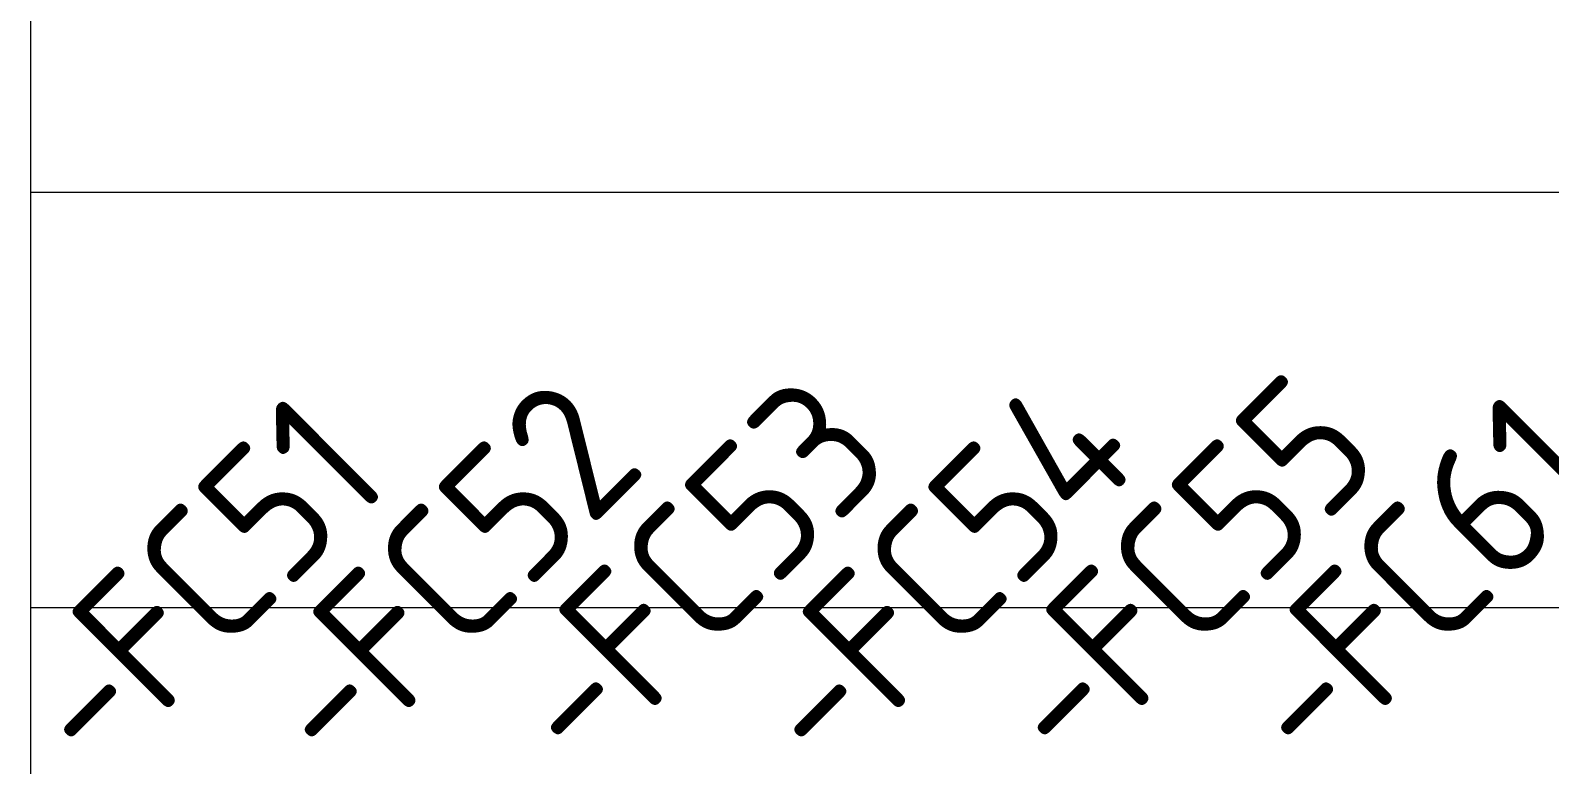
# Model space of a CAD drawing. Header units: millimetres. Extents: x 4134 to 7422, y 1400 to 3585.
# Drawn here: x 4370.9 to 4590.7, y 2418.1 to 2524.1 of the extents above; entities that cross this region are included whole.
import ezdxf

# ---------------------------------------------------------------- set-up
doc = ezdxf.new("R2010")
doc.units = ezdxf.units.MM
doc.layers.add('002-PI-Kabelska kanalica', color=150, linetype='Continuous')
doc.layers.add('SI-ORMAR-Tekst', color=7, linetype='Continuous', lineweight=5)
doc.styles.add('PI0', font='isocpeur.ttf', dxfattribs={"width": 0.9})

# ---------------------------------------------------------------- blocks, each defined once
blk = doc.blocks.new('*U533')
at = {"layer": '002-PI-Kabelska kanalica', "color": 0, "linetype": 'ByBlock', "lineweight": 0}
blk.add_line((60, -100), (60, 1570), dxfattribs=at)
blk = doc.blocks.new('*U518')
at = {"layer": '002-PI-Kabelska kanalica', "color": 0, "linetype": 'ByBlock', "lineweight": 0}
for p, q in [((-20, -100), (-20, 515)), ((40, -100), (40, 515)), ((-20, -100), (40, -100))]:
    blk.add_line(p, q, dxfattribs=at)

msp = doc.modelspace()

# ---------------------------------------------------------------- block references
at = {"layer": '002-PI-Kabelska kanalica', "color": 0, "linetype": 'ByBlock', "lineweight": 0, "xscale": -1, "rotation": 180}
msp.add_blockref('*U533', (4310.948, 3305.778), dxfattribs=at)
at = {"layer": '002-PI-Kabelska kanalica', "color": 0, "linetype": 'ByBlock', "lineweight": 0, "rotation": 270}
msp.add_blockref('*U518', (4470.948, 2480.778), dxfattribs=at)

# ---------------------------------------------------------------- texts
at = {"layer": 'SI-ORMAR-Tekst', "color": 0, "linetype": 'ByBlock', "lineweight": 0, "style": 'PI0', "width": 0.9}
for s, p in [('-FC55', (4521.661, 2416.258)), ('-FC52', (4415.661, 2415.958)), ('-FC53', (4451.261, 2416.258)), ('-FC51', (4380.861, 2415.957)), ('-FC54', (4486.461, 2415.958)), ('-FC61', (4556.861, 2416.258))]:
    msp.add_text(s, height=20, rotation=45, dxfattribs=at).set_placement(p)

doc.saveas('drawing.dxf')
